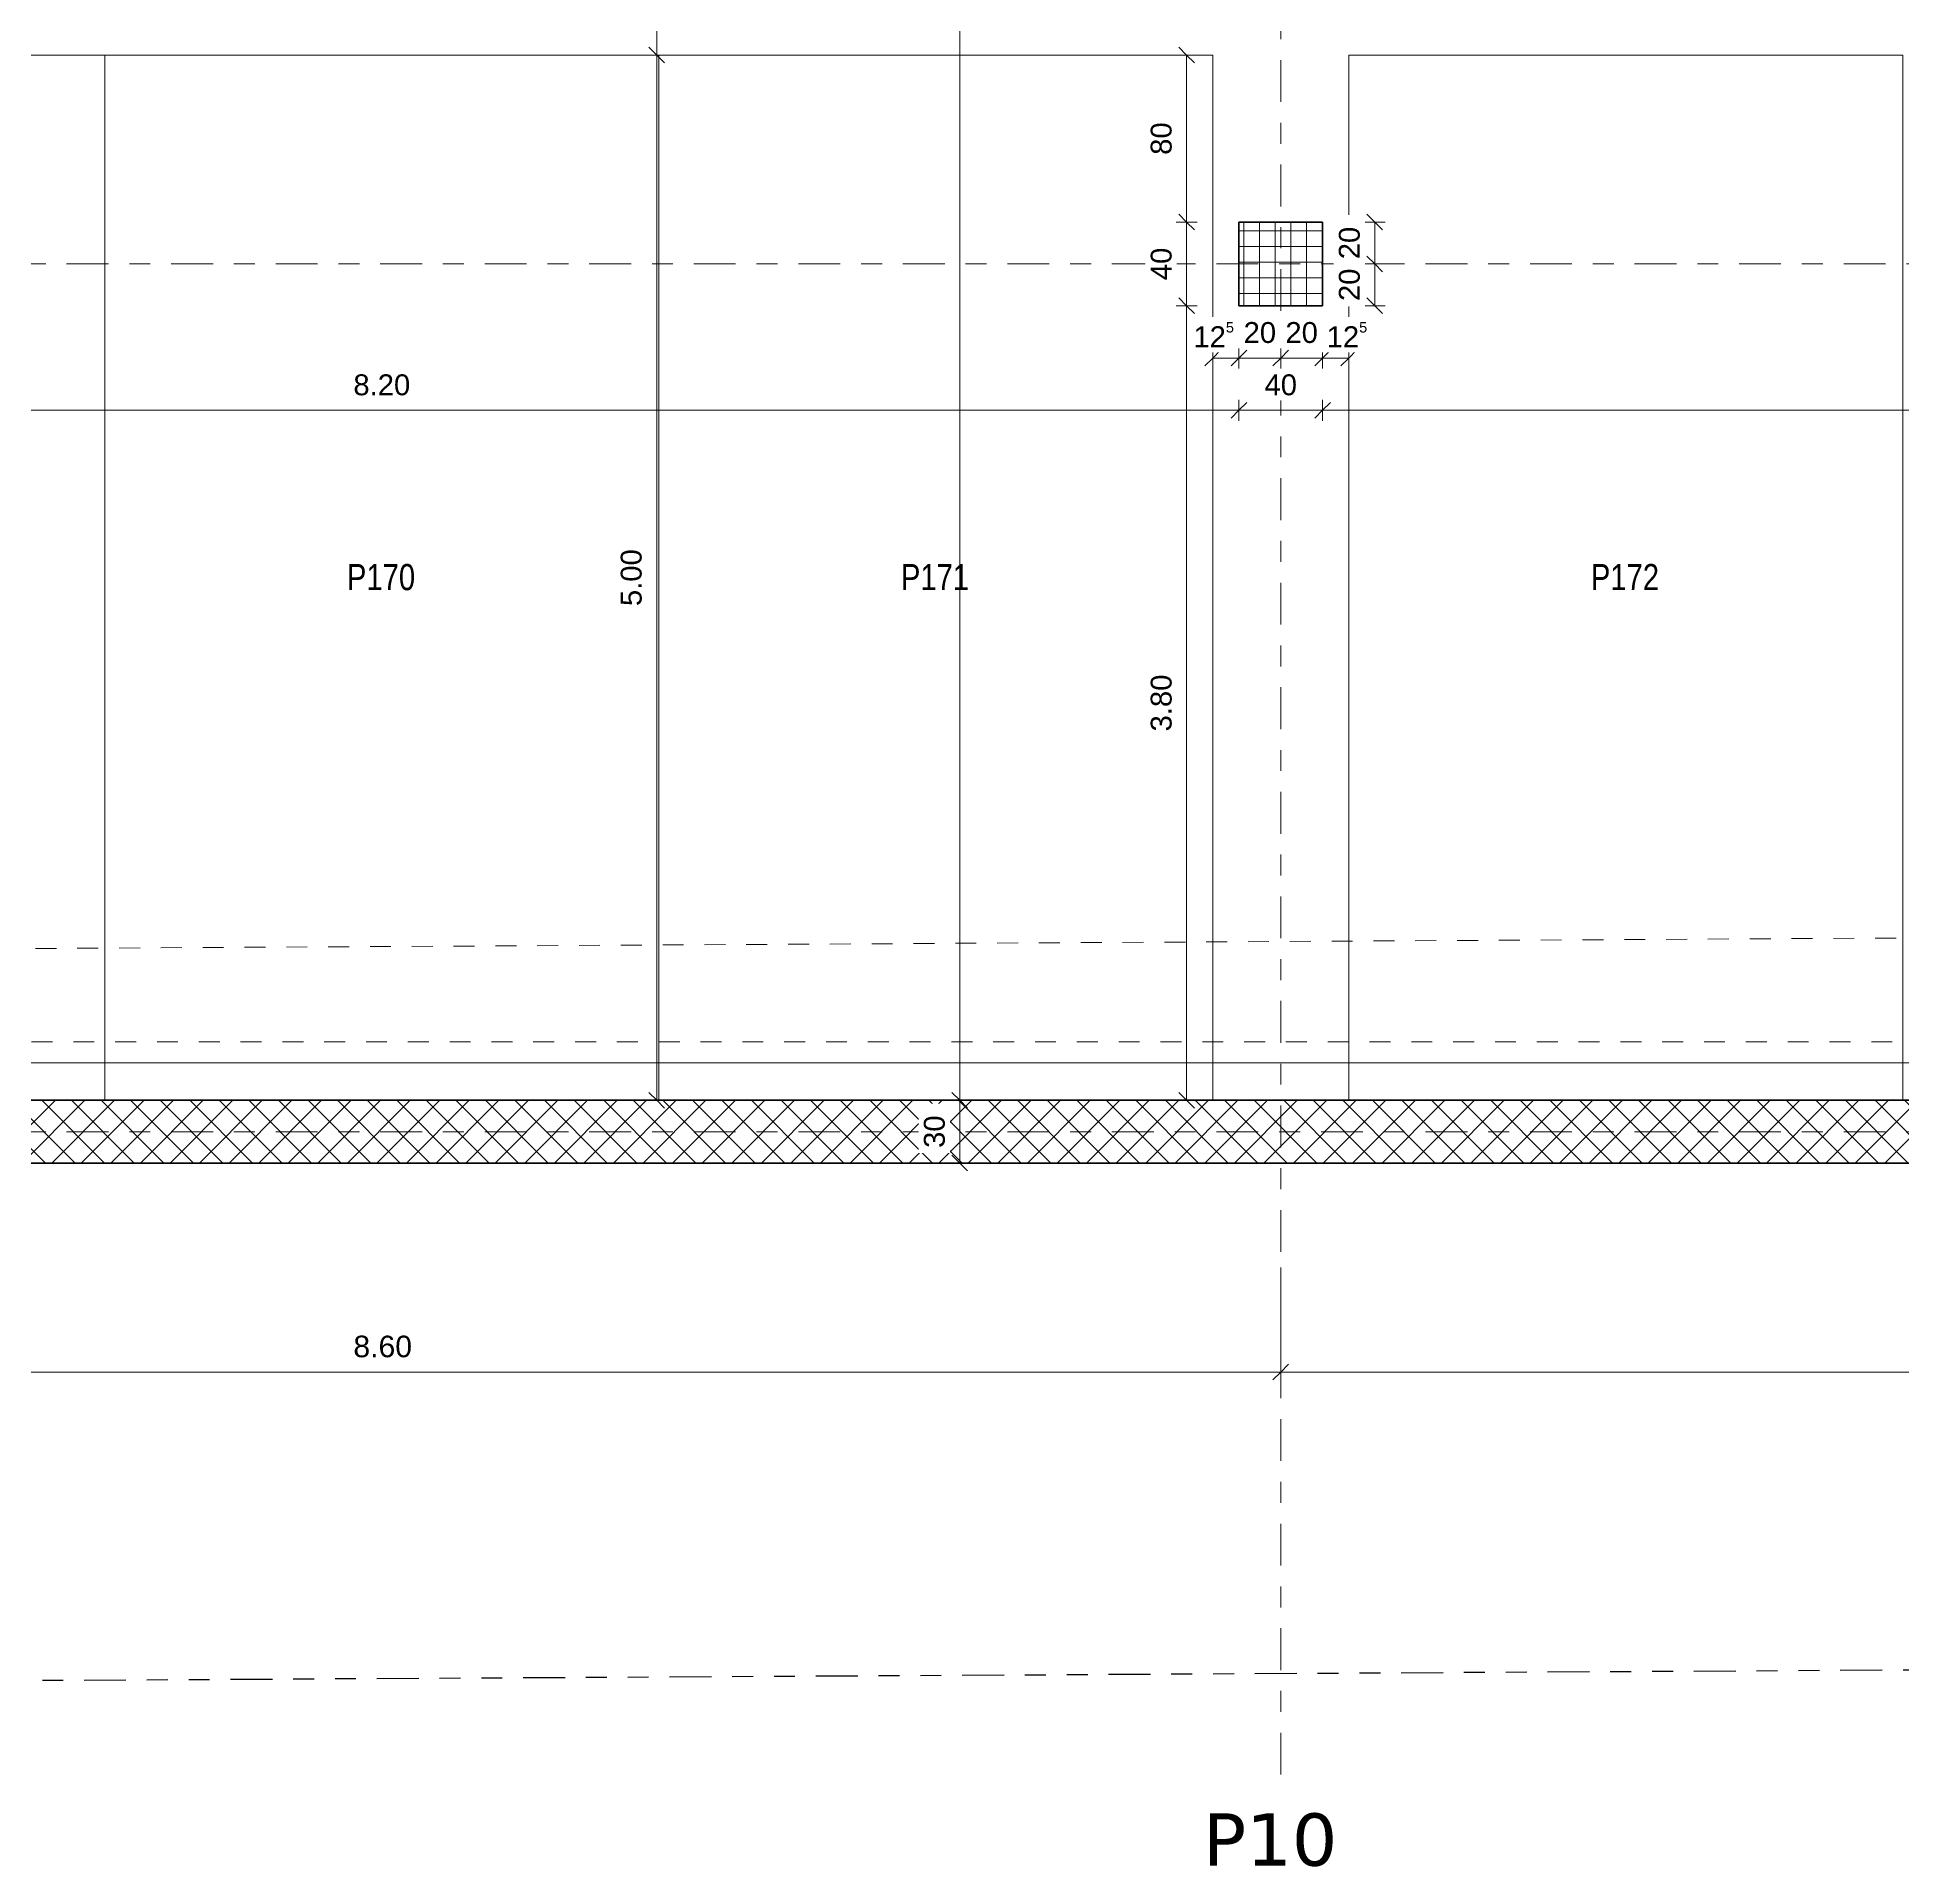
# Model space of a CAD drawing. Header units: metres. Extents: x -86 to 44, y -23 to 39.
# Drawn here: x -55.42 to -46.5, y -21.1 to -12.35 of the extents above; entities that cross this region are included whole.
import ezdxf

# ---------------------------------------------------------------- set-up
doc = ezdxf.new("R2010")
doc.units = ezdxf.units.M
for name, pattern in [('_Grundgrenze_', [0.45, 0.2, -0.05, 0.05, -0.05, 0.05, -0.05]), ('_Rasterlinie_', [0.375, 0.2, -0.05, 0.075, -0.05]), ('_Strichliert - Fein_', [0.15, 0.1, -0.05]), ('Gestrichelt', [0.1, 0.05, -0.05])]:
    doc.linetypes.add(name, pattern=pattern)
for name, color, linetype, lineweight in [('A-____-____-DIMS', 7, 'Continuous', 5), ('A-____-____-DIMS-50', 7, 'Continuous', 5), ('A-FLOR-____-OTLN', 7, 'Continuous', 9), ('A-WALL-____-MCUT', 7, 'Continuous', 35), ('A-WALL-____-PATT', 7, 'Continuous', 35), ('C-PRKG-____-IDEN', 7, 'Continuous', 5), ('C-PRKG-____-OTLN', 7, 'Continuous', 9), ('S-COLS-____-MCUT', 7, 'Continuous', 35), ('S-COLS-____-OTLN', 7, 'Continuous', 9), ('S-GRID-____-OTLN', 7, 'Continuous', 5)]:
    doc.layers.add(name, color=color, linetype=linetype, lineweight=lineweight)
for name, color, linetype, lineweight, true_color in [('A-DETL-____-OTLN', 5, 'Continuous', 9, 0x0000ff), ('C-PROP-LINE-OTLN', 7, '_Grundgrenze_', 25, 0x800000), ('S-GRID-____-IDEN', 7, 'Continuous', 9, 0x5555aa)]:
    doc.layers.add(name, color=color, linetype=linetype, lineweight=lineweight, true_color=true_color)
doc.styles.add('Arial_1', font='arial.ttf', dxfattribs={"height": 0.1})
doc.styles.add('Arial_3', font='arial.ttf', dxfattribs={"width": 0.8, "height": 0.125})
doc.styles.add('Arial_B', font='arial.ttf', dxfattribs={"height": 0.103175})
doc.styles.add('Verdana_B', font='verdana.ttf', dxfattribs={"height": 0.25})
doc.dimstyles.new('SUB_Rohbau_Aussen_Vermassung', dxfattribs={"dimscale": 0.3048, "dimtxt": 0.102026, "dimasz": 0.246063, "dimexe": 0.164042, "dimexo": 0.0625, "dimgap": 0.123031, "dimtad": 1, "dimrnd": 0.005, "dimzin": 0, "dimdsep": 46, "dimtxsty": 'Arial_B', "dimblk1": 'OBLIQUE', "dimblk2": 'OBLIQUE', "dimsah": 1, "dimcen": 0.09, "dimazin": 0, "dimtfac": 1, "dimtdec": 4, "dimtix": 1, "dimtmove": 0, "dimatfit": 3, "dimfxl": 1.64042, "dimfxlon": 1, "dimtvp": 1, "dimtfill": 1, "dimtolj": 1, "dimtzin": 0, "dimarcsym": 2})
doc.dimstyles.new('SUB_Rohbau_fein', dxfattribs={"dimscale": 0.3048, "dimtxt": 0.102026, "dimasz": 0.246063, "dimexe": 0.164042, "dimexo": 0.0625, "dimgap": 0.123031, "dimtad": 1, "dimdec": 1, "dimlfac": 100, "dimrnd": 0.5, "dimdsep": 46, "dimtxsty": 'Arial_1', "dimblk1": 'OBLIQUE', "dimblk2": 'OBLIQUE', "dimsah": 1, "dimcen": 0.09, "dimazin": 0, "dimtfac": 1, "dimtdec": 4, "dimtix": 1, "dimtmove": 0, "dimatfit": 3, "dimfxl": 0.164042, "dimfxlon": 1, "dimtvp": 1, "dimtfill": 1, "dimtolj": 1, "dimtzin": 0, "dimarcsym": 2})
doc.dimstyles.new('SUB_Rohbau_fein_1', dxfattribs={"dimscale": 0.3048, "dimtxt": 0.102026, "dimasz": 0.246063, "dimexe": 0.164042, "dimexo": 0.0625, "dimgap": 0.123031, "dimtad": 1, "dimrnd": 0.005, "dimzin": 0, "dimdsep": 46, "dimtxsty": 'Arial_1', "dimblk1": 'OBLIQUE', "dimblk2": 'OBLIQUE', "dimsah": 1, "dimcen": 0.09, "dimazin": 0, "dimtfac": 1, "dimtdec": 4, "dimtix": 1, "dimtmove": 0, "dimatfit": 3, "dimfxl": 0.164042, "dimfxlon": 1, "dimtvp": 1, "dimtfill": 1, "dimtolj": 1, "dimtzin": 0, "dimarcsym": 2})
doc.dimstyles.new('SUB_Rohbau_fein_3', dxfattribs={"dimscale": 0.3048, "dimtxt": 0.102026, "dimasz": 0.246063, "dimexe": 0.164042, "dimexo": 0.0625, "dimgap": 0.123031, "dimtad": 1, "dimdec": 1, "dimlfac": 100, "dimrnd": 0.5, "dimdsep": 46, "dimtxsty": 'Arial_1', "dimblk1": 'OBLIQUE', "dimblk2": 'OBLIQUE', "dimsah": 1, "dimcen": 0.09, "dimazin": 0, "dimtfac": 1, "dimtdec": 4, "dimtix": 1, "dimtmove": 2, "dimatfit": 3, "dimfxl": 0.164042, "dimfxlon": 1, "dimtvp": 1, "dimtfill": 1, "dimtolj": 1, "dimtzin": 0, "dimarcsym": 2})
doc.dimstyles.new('SUB_Rohbau_fein_6', dxfattribs={"dimscale": 0.3048, "dimtxt": 0.102026, "dimasz": 0.246063, "dimexe": 0.164042, "dimexo": 0.0625, "dimgap": 0.123031, "dimtad": 1, "dimdec": 1, "dimlfac": 100, "dimrnd": 0.5, "dimdsep": 46, "dimtxsty": 'Arial_1', "dimblk1": 'OBLIQUE', "dimblk2": 'OBLIQUE', "dimsah": 1, "dimcen": 0.09, "dimazin": 0, "dimtfac": 1, "dimtdec": 4, "dimtix": 1, "dimtmove": 0, "dimatfit": 3, "dimfxl": 0.164042, "dimfxlon": 1, "dimtvp": 1, "dimtfill": 1, "dimtolj": 1, "dimtzin": 0, "dimarcsym": 2})
doc.dimstyles.new('SUB_Rohbau_fein_7', dxfattribs={"dimscale": 0.3048, "dimtxt": 0.102026, "dimasz": 0.246063, "dimexe": 0.164042, "dimexo": 0.0625, "dimgap": 0.123031, "dimtad": 1, "dimrnd": 0.005, "dimzin": 0, "dimdsep": 46, "dimtxsty": 'Arial_1', "dimblk1": 'OBLIQUE', "dimblk2": 'OBLIQUE', "dimsah": 1, "dimcen": 0.09, "dimazin": 0, "dimtfac": 1, "dimtdec": 4, "dimtix": 1, "dimtmove": 0, "dimatfit": 3, "dimfxl": 0.164042, "dimfxlon": 1, "dimtvp": 1, "dimtfill": 1, "dimtolj": 1, "dimtzin": 0, "dimarcsym": 2})
doc.dimstyles.new('SUB_Rohbau_fein_8', dxfattribs={"dimscale": 0.3048, "dimtxt": 0.102026, "dimasz": 0.246063, "dimexe": 0.164042, "dimexo": 0.0625, "dimgap": 0.123031, "dimtad": 1, "dimdec": 1, "dimlfac": 100, "dimrnd": 0.5, "dimdsep": 46, "dimtxsty": 'Arial_1', "dimblk1": 'OBLIQUE', "dimblk2": 'OBLIQUE', "dimsah": 1, "dimcen": 0.09, "dimazin": 0, "dimtfac": 1, "dimtdec": 4, "dimtix": 1, "dimtmove": 0, "dimatfit": 3, "dimfxl": 0.164042, "dimfxlon": 1, "dimtvp": 1, "dimtfill": 1, "dimtolj": 1, "dimtzin": 0, "dimarcsym": 2})

# ---------------------------------------------------------------- blocks, each defined once
blk = doc.blocks.new('PP_Parkplatz - 2650 x 5000-V1--01_UG_OK_FFB_AF')
at = {"layer": 'C-PRKG-____-OTLN', "color": 253, "true_color": 0x999999}
for p, q in [((-49.798, -12.4345), (-52.448, -12.4345)), ((-52.448, -17.4334), (-52.448, -12.4345)), ((-49.798, -12.4345), (-52.448, -12.4345)), ((-52.448, -12.4345), (-52.448, -17.4334)), ((-52.448, -17.4334), (-52.448, -12.4345)), ((-52.448, -12.4345), (-49.798, -12.4345)), ((-52.448, -12.4345), (-52.448, -12.4345)), ((-49.798, -17.4334), (-49.798, -12.4345)), ((-49.798, -17.4334), (-49.798, -12.4345)), ((-49.798, -12.4345), (-49.798, -17.4334)), ((-49.798, -12.4345), (-49.798, -12.4345))]:
    blk.add_line(p, q, dxfattribs=at)
blk = doc.blocks.new('PP_Parkplatz - 2650 x 5000-V2--01_UG_OK_FFB_AF')
at = {"layer": 'C-PRKG-____-OTLN', "color": 253, "true_color": 0x999999}
for p, q in [((-52.448, -12.4345), (-55.098, -12.4345)), ((-55.098, -17.4334), (-55.098, -12.4345)), ((-52.448, -12.4345), (-55.098, -12.4345)), ((-55.098, -12.4345), (-55.098, -17.4334)), ((-55.098, -17.4334), (-55.098, -12.4345)), ((-55.098, -12.4345), (-52.448, -12.4345)), ((-55.098, -12.4345), (-55.098, -12.4345)), ((-52.448, -17.4334), (-52.448, -12.4345)), ((-52.448, -17.4334), (-52.448, -12.4345)), ((-52.448, -12.4345), (-52.448, -17.4334)), ((-52.448, -12.4345), (-52.448, -12.4345))]:
    blk.add_line(p, q, dxfattribs=at)
blk = doc.blocks.new('PP_Parkplatz - 2650 x 5000-17586959--01_UG_OK_FFB_AF')
at = {"layer": 'C-PRKG-____-OTLN', "color": 253, "true_color": 0x999999}
for p, q in [((-58.398, -12.4344), (-61.048, -12.4344)), ((-61.048, -12.4344), (-58.398, -12.4344)), ((-61.048, -12.4345), (-61.048, -12.4344)), ((-61.048, -17.4334), (-61.048, -12.4345)), ((-58.398, -12.4345), (-61.048, -12.4345)), ((-61.048, -12.4345), (-61.048, -17.4334)), ((-61.048, -17.4334), (-61.048, -12.4345)), ((-58.398, -12.4345), (-58.398, -12.4344)), ((-58.398, -17.4334), (-58.398, -12.4345)), ((-58.398, -17.4334), (-58.398, -12.4345)), ((-58.398, -12.4345), (-58.398, -17.4334)), ((-61.048, -17.4334), (-61.048, -17.4334)), ((-58.398, -17.4334), (-58.398, -17.4334))]:
    blk.add_line(p, q, dxfattribs=at)
blk = doc.blocks.new('Family - ___-13919876--01_UG_OK_FFB_AF')
at = {"layer": 'C-PROP-LINE-OTLN'}
blk.add_line((-78.996, -20.3395), (31.8391, -19.7177), dxfattribs=at)
blk = doc.blocks.new('DIMBLOCK4--01_UG_OK_FFB_AF')
at = {"layer": 'A-____-____-DIMS-50'}
for p, q in [((-58.073, -18.7334), (-58.073, -18.2334)), ((-49.473, -18.7334), (-49.473, -18.2334)), ((-58.073, -18.7334), (-58.1105, -18.7709)), ((-58.073, -18.7334), (-58.0355, -18.6959)), ((-58.073, -18.7334), (-49.473, -18.7334)), ((-58.073, -18.7334), (-58.073, -18.7834)), ((-49.473, -18.7334), (-49.5105, -18.7709)), ((-49.473, -18.7334), (-49.4355, -18.6959)), ((-49.473, -18.7334), (-49.473, -18.7834))]:
    blk.add_line(p, q, dxfattribs=at)
at = {"layer": 'A-____-____-DIMS-50', "color": 0, "insert": (-53.9087, -18.5588), "char_height": 0.10317, "width": 0.325653, "attachment_point": 1, "line_spacing_factor": 0.941778, "style": 'Arial_B', "bg_fill": 3, "box_fill_scale": 1.25, "bg_fill_color": 256, "bg_fill_true_color": 13158600, "bg_fill_transparency": 0}
blk.add_mtext('8.60', dxfattribs=at)
blk = doc.blocks.new('_Oblique')
at = {"color": 0, "linetype": 'ByBlock', "lineweight": -2}
blk.add_line((-0.5, -0.5), (0.5, 0.5), dxfattribs=at)
blk = doc.blocks.new('DIMBLOCK5--01_UG_OK_FFB_AF')
at = {"layer": 'A-____-____-DIMS-50'}
for p, q in [((-49.473, -18.7334), (-49.473, -18.2334)), ((-40.873, -18.7334), (-40.873, -18.2334)), ((-49.473, -18.7334), (-49.5105, -18.7709)), ((-49.473, -18.7334), (-49.4355, -18.6959)), ((-49.473, -18.7334), (-40.873, -18.7334)), ((-49.473, -18.7334), (-49.473, -18.7834)), ((-40.873, -18.7334), (-40.9105, -18.7709)), ((-40.873, -18.7334), (-40.8355, -18.6959)), ((-40.873, -18.7334), (-40.873, -18.7834))]:
    blk.add_line(p, q, dxfattribs=at)
at = {"layer": 'A-____-____-DIMS-50', "color": 0, "insert": (-45.3087, -18.5588), "char_height": 0.10317, "width": 0.325653, "attachment_point": 1, "line_spacing_factor": 0.941778, "style": 'Arial_B', "bg_fill": 3, "box_fill_scale": 1.25, "bg_fill_color": 256, "bg_fill_true_color": 13158600, "bg_fill_transparency": 0}
blk.add_mtext('8.60', dxfattribs=at)
blk = doc.blocks.new('DIMBLOCK813--01_UG_OK_FFB_AF')
at = {"layer": 'A-____-____-DIMS-50'}
for p, q in [((-57.873, -14.1334), (-57.873, -14.0834)), ((-57.873, -14.1334), (-57.8355, -14.0959)), ((-49.673, -14.1334), (-49.673, -14.0834)), ((-49.673, -14.1334), (-49.6355, -14.0959)), ((-57.873, -14.1334), (-57.9105, -14.1709)), ((-57.873, -14.1334), (-49.673, -14.1334)), ((-57.873, -14.1334), (-57.873, -14.1834)), ((-49.673, -14.1334), (-49.7105, -14.1709)), ((-49.673, -14.1334), (-49.673, -14.1834))]:
    blk.add_line(p, q, dxfattribs=at)
at = {"layer": 'A-____-____-DIMS-50', "color": 0, "insert": (-53.9087, -13.9614), "char_height": 0.1, "width": 0.325653, "attachment_point": 1, "line_spacing_factor": 0.941778, "style": 'Arial_1', "bg_fill": 3, "box_fill_scale": 1.25, "bg_fill_color": 256, "bg_fill_true_color": 13158600, "bg_fill_transparency": 0}
blk.add_mtext('8.20', dxfattribs=at)
blk = doc.blocks.new('DIMBLOCK814--01_UG_OK_FFB_AF')
at = {"layer": 'A-____-____-DIMS-50'}
for p, q in [((-49.673, -14.1334), (-49.673, -14.0834)), ((-49.673, -14.1334), (-49.6355, -14.0959)), ((-49.273, -14.1334), (-49.273, -14.0834)), ((-49.273, -14.1334), (-49.2355, -14.0959)), ((-49.673, -14.1334), (-49.7105, -14.1709)), ((-49.673, -14.1334), (-49.273, -14.1334)), ((-49.673, -14.1334), (-49.673, -14.1834)), ((-49.273, -14.1334), (-49.3105, -14.1709)), ((-49.273, -14.1334), (-49.273, -14.1834))]:
    blk.add_line(p, q, dxfattribs=at)
at = {"layer": 'A-____-____-DIMS-50', "color": 0, "insert": (-49.5506, -13.9614), "char_height": 0.1, "width": 0.186088, "attachment_point": 1, "line_spacing_factor": 0.941778, "style": 'Arial_1', "bg_fill": 3, "box_fill_scale": 1.25, "bg_fill_color": 256, "bg_fill_true_color": 13158600, "bg_fill_transparency": 0}
blk.add_mtext('40', dxfattribs=at)
blk = doc.blocks.new('DIMBLOCK815--01_UG_OK_FFB_AF')
at = {"layer": 'A-____-____-DIMS-50'}
for p, q in [((-49.273, -14.1334), (-49.273, -14.0834)), ((-49.273, -14.1334), (-49.2355, -14.0959)), ((-41.073, -14.1334), (-41.073, -14.0834)), ((-41.073, -14.1334), (-41.0355, -14.0959)), ((-49.273, -14.1334), (-49.3105, -14.1709)), ((-49.273, -14.1334), (-41.073, -14.1334)), ((-49.273, -14.1334), (-49.273, -14.1834)), ((-41.073, -14.1334), (-41.1105, -14.1709)), ((-41.073, -14.1334), (-41.073, -14.1834))]:
    blk.add_line(p, q, dxfattribs=at)
at = {"layer": 'A-____-____-DIMS-50', "color": 0, "insert": (-45.3087, -13.9614), "char_height": 0.1, "width": 0.325653, "attachment_point": 1, "line_spacing_factor": 0.941778, "style": 'Arial_1', "bg_fill": 3, "box_fill_scale": 1.25, "bg_fill_color": 256, "bg_fill_true_color": 13158600, "bg_fill_transparency": 0}
blk.add_mtext('8.20', dxfattribs=at)
blk = doc.blocks.new('DIMBLOCK849--01_UG_OK_FFB_AF')
at = {"layer": 'A-____-____-DIMS-50'}
for p, q in [((-49.923, -13.6334), (-49.973, -13.6334)), ((-49.923, -13.6334), (-49.9605, -13.5959)), ((-49.923, -17.4334), (-49.923, -13.6334)), ((-49.923, -13.6334), (-49.8855, -13.6709)), ((-49.923, -13.6334), (-49.873, -13.6334)), ((-49.923, -17.4334), (-49.9605, -17.3959)), ((-49.923, -17.4334), (-49.973, -17.4334)), ((-49.923, -17.4334), (-49.8855, -17.4709)), ((-49.923, -17.4334), (-49.873, -17.4334))]:
    blk.add_line(p, q, dxfattribs=at)
at = {"layer": 'A-____-____-DIMS-50', "color": 0, "insert": (-50.095, -15.6691), "char_height": 0.1, "width": 0.325653, "attachment_point": 1, "rotation": 90, "line_spacing_factor": 0.941778, "style": 'Arial_1', "bg_fill": 3, "box_fill_scale": 1.25, "bg_fill_color": 256, "bg_fill_true_color": 13158600, "bg_fill_transparency": 0}
blk.add_mtext('3.80', dxfattribs=at)
blk = doc.blocks.new('DIMBLOCK850--01_UG_OK_FFB_AF')
at = {"layer": 'A-____-____-DIMS-50'}
for p, q in [((-49.923, -13.2334), (-49.9605, -13.1959)), ((-49.923, -13.2334), (-49.973, -13.2334)), ((-49.923, -13.6334), (-49.923, -13.2334)), ((-49.923, -13.2334), (-49.8855, -13.2709)), ((-49.923, -13.2334), (-49.873, -13.2334)), ((-49.923, -13.6334), (-49.973, -13.6334)), ((-49.923, -13.6334), (-49.9605, -13.5959)), ((-49.923, -13.6334), (-49.8855, -13.6709)), ((-49.923, -13.6334), (-49.873, -13.6334))]:
    blk.add_line(p, q, dxfattribs=at)
at = {"layer": 'A-____-____-DIMS-50', "color": 0, "insert": (-50.095, -13.511), "char_height": 0.1, "width": 0.186088, "attachment_point": 1, "rotation": 90, "line_spacing_factor": 0.941778, "style": 'Arial_1', "bg_fill": 3, "box_fill_scale": 1.25, "bg_fill_color": 256, "bg_fill_true_color": 13158600, "bg_fill_transparency": 0}
blk.add_mtext('40', dxfattribs=at)
blk = doc.blocks.new('DIMBLOCK851--01_UG_OK_FFB_AF')
at = {"layer": 'A-____-____-DIMS-50'}
for p, q in [((-49.923, -12.4345), (-49.9605, -12.397)), ((-49.923, -12.4345), (-49.973, -12.4345)), ((-49.923, -13.2334), (-49.923, -12.4345)), ((-49.923, -12.4345), (-49.8855, -12.472)), ((-49.923, -12.4345), (-49.873, -12.4345)), ((-49.923, -13.2334), (-49.9605, -13.1959)), ((-49.923, -13.2334), (-49.973, -13.2334)), ((-49.923, -13.2334), (-49.8855, -13.2709)), ((-49.923, -13.2334), (-49.873, -13.2334))]:
    blk.add_line(p, q, dxfattribs=at)
at = {"layer": 'A-____-____-DIMS-50', "color": 0, "insert": (-50.095, -12.9115), "char_height": 0.1, "width": 0.186088, "attachment_point": 1, "rotation": 90, "line_spacing_factor": 0.941778, "style": 'Arial_1', "bg_fill": 3, "box_fill_scale": 1.25, "bg_fill_color": 256, "bg_fill_true_color": 13158600, "bg_fill_transparency": 0}
blk.add_mtext('80', dxfattribs=at)
blk = doc.blocks.new('DIMBLOCK984--01_UG_OK_FFB_AF')
at = {"layer": 'A-____-____-DIMS-50'}
for p, q in [((-51.008, -17.4334), (-51.0455, -17.3959)), ((-51.008, -17.4334), (-51.058, -17.4334)), ((-51.008, -17.7334), (-51.008, -17.4334)), ((-51.008, -17.4334), (-50.9705, -17.4709)), ((-51.008, -17.4334), (-50.958, -17.4334)), ((-51.008, -17.7334), (-51.058, -17.7334)), ((-51.008, -17.7334), (-51.0455, -17.6959)), ((-51.008, -17.7334), (-50.9705, -17.7709)), ((-51.008, -17.7334), (-50.958, -17.7334))]:
    blk.add_line(p, q, dxfattribs=at)
at = {"layer": 'A-____-____-DIMS-50', "color": 0, "insert": (-51.18, -17.661), "char_height": 0.1, "width": 0.186088, "attachment_point": 1, "rotation": 90, "line_spacing_factor": 0.941778, "style": 'Arial_1', "bg_fill": 3, "box_fill_scale": 1.25, "bg_fill_color": 256, "bg_fill_true_color": 13158600, "bg_fill_transparency": 0}
blk.add_mtext('30', dxfattribs=at)
blk = doc.blocks.new('DIMBLOCK985--01_UG_OK_FFB_AF')
at = {"layer": 'A-____-____-DIMS-50'}
for p, q in [((-51.008, -4.8234), (-51.0455, -4.7859)), ((-51.008, -4.8234), (-51.058, -4.8234)), ((-51.008, -17.4334), (-51.008, -4.8234)), ((-51.008, -4.8234), (-50.9705, -4.8609)), ((-51.008, -4.8234), (-50.958, -4.8234)), ((-51.008, -17.4334), (-51.0455, -17.3959)), ((-51.008, -17.4334), (-51.058, -17.4334)), ((-51.008, -17.4334), (-50.9705, -17.4709)), ((-51.008, -17.4334), (-50.958, -17.4334))]:
    blk.add_line(p, q, dxfattribs=at)
at = {"layer": 'A-____-____-DIMS-50', "color": 0, "insert": (-51.18, -11.3029), "char_height": 0.1, "width": 0.418697, "attachment_point": 1, "rotation": 90, "line_spacing_factor": 0.941778, "style": 'Arial_1', "bg_fill": 3, "box_fill_scale": 1.25, "bg_fill_color": 256, "bg_fill_true_color": 13158600, "bg_fill_transparency": 0}
blk.add_mtext('12.61', dxfattribs=at)
blk = doc.blocks.new('DIMBLOCK1121--01_UG_OK_FFB_AF')
at = {"layer": 'A-____-____-DIMS-50'}
for p, q in [((-52.458, -12.4345), (-52.4955, -12.397)), ((-52.458, -12.4345), (-52.508, -12.4345)), ((-52.458, -17.4334), (-52.458, -12.4345)), ((-52.458, -12.4345), (-52.4205, -12.472)), ((-52.458, -12.4345), (-52.408, -12.4345)), ((-52.458, -17.4334), (-52.4955, -17.3959)), ((-52.458, -17.4334), (-52.508, -17.4334)), ((-52.458, -17.4334), (-52.4205, -17.4709)), ((-52.458, -17.4334), (-52.408, -17.4334))]:
    blk.add_line(p, q, dxfattribs=at)
at = {"layer": 'A-____-____-DIMS-50', "color": 0, "insert": (-52.63, -15.0696), "char_height": 0.1, "width": 0.325653, "attachment_point": 1, "rotation": 90, "line_spacing_factor": 0.941778, "style": 'Arial_1', "bg_fill": 3, "box_fill_scale": 1.25, "bg_fill_color": 256, "bg_fill_true_color": 13158600, "bg_fill_transparency": 0}
blk.add_mtext('5.00', dxfattribs=at)
blk = doc.blocks.new('DIMBLOCK1122--01_UG_OK_FFB_AF')
at = {"layer": 'A-____-____-DIMS-50'}
for p, q in [((-52.458, -7.148), (-52.4955, -7.1105)), ((-52.458, -7.148), (-52.508, -7.148)), ((-52.458, -12.4345), (-52.458, -7.148)), ((-52.458, -7.148), (-52.4205, -7.1855)), ((-52.458, -7.148), (-52.408, -7.148)), ((-52.458, -12.4345), (-52.4955, -12.397)), ((-52.458, -12.4345), (-52.508, -12.4345)), ((-52.458, -12.4345), (-52.4205, -12.472)), ((-52.458, -12.4345), (-52.408, -12.4345))]:
    blk.add_line(p, q, dxfattribs=at)
at = {"layer": 'A-____-____-DIMS-50', "color": 0, "insert": (-52.63, -9.9529), "char_height": 0.1, "width": 0.388091, "attachment_point": 1, "rotation": 90, "line_spacing_factor": 0.941778, "style": 'Arial_1', "bg_fill": 3, "box_fill_scale": 1.25, "bg_fill_color": 256, "bg_fill_true_color": 13158600, "bg_fill_transparency": 0}
blk.add_mtext('5.28\\A2\\H0.5x;\\S5^  ;\\H2x;', dxfattribs=at)
blk = doc.blocks.new('DIMBLOCK1886--01_UG_OK_FFB_AF')
at = {"layer": 'A-____-____-DIMS-50'}
for p, q in [((-49.023, -13.2334), (-49.0605, -13.1959)), ((-49.023, -13.2334), (-49.073, -13.2334)), ((-49.023, -13.2334), (-49.023, -13.4334)), ((-49.023, -13.2334), (-48.9855, -13.2709)), ((-49.023, -13.2334), (-48.973, -13.2334)), ((-49.023, -13.4334), (-49.073, -13.4334)), ((-49.023, -13.4334), (-49.0605, -13.3959)), ((-49.023, -13.4334), (-48.9855, -13.4709)), ((-49.023, -13.4334), (-48.973, -13.4334))]:
    blk.add_line(p, q, dxfattribs=at)
at = {"layer": 'A-____-____-DIMS-50', "color": 0, "insert": (-49.195, -13.411), "char_height": 0.1, "width": 0.186088, "attachment_point": 1, "rotation": 90, "line_spacing_factor": 0.941778, "style": 'Arial_1', "bg_fill": 3, "box_fill_scale": 1.25, "bg_fill_color": 256, "bg_fill_true_color": 13158600, "bg_fill_transparency": 0}
blk.add_mtext('20', dxfattribs=at)
blk = doc.blocks.new('DIMBLOCK1887--01_UG_OK_FFB_AF')
at = {"layer": 'A-____-____-DIMS-50'}
for p, q in [((-49.023, -13.4334), (-49.073, -13.4334)), ((-49.023, -13.4334), (-49.0605, -13.3959)), ((-49.023, -13.4334), (-49.023, -13.6334)), ((-49.023, -13.4334), (-48.9855, -13.4709)), ((-49.023, -13.4334), (-48.973, -13.4334)), ((-49.023, -13.6334), (-49.073, -13.6334)), ((-49.023, -13.6334), (-49.0605, -13.5959)), ((-49.023, -13.6334), (-48.9855, -13.6709)), ((-49.023, -13.6334), (-48.973, -13.6334))]:
    blk.add_line(p, q, dxfattribs=at)
at = {"layer": 'A-____-____-DIMS-50', "color": 0, "insert": (-49.195, -13.611), "char_height": 0.1, "width": 0.186088, "attachment_point": 1, "rotation": 90, "line_spacing_factor": 0.941778, "style": 'Arial_1', "bg_fill": 3, "box_fill_scale": 1.25, "bg_fill_color": 256, "bg_fill_true_color": 13158600, "bg_fill_transparency": 0}
blk.add_mtext('20', dxfattribs=at)
blk = doc.blocks.new('DIMBLOCK1898--01_UG_OK_FFB_AF')
at = {"layer": 'A-____-____-DIMS-50'}
for p, q in [((-49.798, -13.8834), (-49.8355, -13.9209)), ((-49.798, -13.8834), (-49.798, -13.8334)), ((-49.798, -13.8834), (-49.7605, -13.8459)), ((-49.798, -13.8834), (-49.673, -13.8834)), ((-49.798, -13.8834), (-49.798, -13.9334)), ((-49.673, -13.8834), (-49.7105, -13.9209)), ((-49.673, -13.8834), (-49.673, -13.8334)), ((-49.673, -13.8834), (-49.6355, -13.8459)), ((-49.673, -13.8834), (-49.673, -13.9334))]:
    blk.add_line(p, q, dxfattribs=at)
at = {"layer": 'A-____-____-DIMS-50', "color": 0, "insert": (-49.8908, -13.7114), "char_height": 0.1, "width": 0.248525, "attachment_point": 1, "line_spacing_factor": 0.941778, "style": 'Arial_1', "bg_fill": 3, "box_fill_scale": 1.25, "bg_fill_color": 256, "bg_fill_true_color": 13158600, "bg_fill_transparency": 0}
blk.add_mtext('12\\A2\\H0.5x;\\S5^  ;\\H2x;', dxfattribs=at)
blk = doc.blocks.new('DIMBLOCK1899--01_UG_OK_FFB_AF')
at = {"layer": 'A-____-____-DIMS-50'}
for p, q in [((-49.673, -13.8834), (-49.7105, -13.9209)), ((-49.673, -13.8834), (-49.673, -13.8334)), ((-49.673, -13.8834), (-49.6355, -13.8459)), ((-49.673, -13.8834), (-49.473, -13.8834)), ((-49.673, -13.8834), (-49.673, -13.9334)), ((-49.473, -13.8834), (-49.5105, -13.9209)), ((-49.473, -13.8834), (-49.473, -13.8334)), ((-49.473, -13.8834), (-49.4355, -13.8459)), ((-49.473, -13.8834), (-49.473, -13.9334))]:
    blk.add_line(p, q, dxfattribs=at)
at = {"layer": 'A-____-____-DIMS-50', "color": 0, "insert": (-49.6506, -13.7114), "char_height": 0.1, "width": 0.186088, "attachment_point": 1, "line_spacing_factor": 0.941778, "style": 'Arial_1', "bg_fill": 3, "box_fill_scale": 1.25, "bg_fill_color": 256, "bg_fill_true_color": 13158600, "bg_fill_transparency": 0}
blk.add_mtext('20', dxfattribs=at)
blk = doc.blocks.new('DIMBLOCK1900--01_UG_OK_FFB_AF')
at = {"layer": 'A-____-____-DIMS-50'}
for p, q in [((-49.473, -13.8834), (-49.5105, -13.9209)), ((-49.473, -13.8834), (-49.473, -13.8334)), ((-49.473, -13.8834), (-49.4355, -13.8459)), ((-49.473, -13.8834), (-49.273, -13.8834)), ((-49.473, -13.8834), (-49.473, -13.9334)), ((-49.273, -13.8834), (-49.3105, -13.9209)), ((-49.273, -13.8834), (-49.273, -13.8334)), ((-49.273, -13.8834), (-49.2355, -13.8459)), ((-49.273, -13.8834), (-49.273, -13.9334))]:
    blk.add_line(p, q, dxfattribs=at)
at = {"layer": 'A-____-____-DIMS-50', "color": 0, "insert": (-49.4506, -13.7114), "char_height": 0.1, "width": 0.186088, "attachment_point": 1, "line_spacing_factor": 0.941778, "style": 'Arial_1', "bg_fill": 3, "box_fill_scale": 1.25, "bg_fill_color": 256, "bg_fill_true_color": 13158600, "bg_fill_transparency": 0}
blk.add_mtext('20', dxfattribs=at)
blk = doc.blocks.new('DIMBLOCK1901--01_UG_OK_FFB_AF')
at = {"layer": 'A-____-____-DIMS-50'}
for p, q in [((-49.273, -13.8834), (-49.3105, -13.9209)), ((-49.273, -13.8834), (-49.273, -13.8334)), ((-49.273, -13.8834), (-49.2355, -13.8459)), ((-49.273, -13.8834), (-49.148, -13.8834)), ((-49.273, -13.8834), (-49.273, -13.9334)), ((-49.148, -13.8834), (-49.1855, -13.9209)), ((-49.148, -13.8834), (-49.148, -13.8334)), ((-49.148, -13.8834), (-49.1105, -13.8459)), ((-49.148, -13.8834), (-49.148, -13.9334))]:
    blk.add_line(p, q, dxfattribs=at)
at = {"layer": 'A-____-____-DIMS-50', "color": 0, "insert": (-49.2534, -13.7114), "char_height": 0.1, "width": 0.248525, "attachment_point": 1, "line_spacing_factor": 0.941778, "style": 'Arial_1', "bg_fill": 3, "box_fill_scale": 1.25, "bg_fill_color": 256, "bg_fill_true_color": 13158600, "bg_fill_transparency": 0}
blk.add_mtext('12\\A2\\H0.5x;\\S5^  ;\\H2x;', dxfattribs=at)

msp = doc.modelspace()

# ---------------------------------------------------------------- hatches: boundary and pattern name
at = {"layer": 'A-WALL-____-PATT', "lineweight": 9}
h = msp.add_hatch(dxfattribs=at)
h.set_pattern_fill('FP_1', color=256, style=0, pattern_type=2)
h.set_pattern_definition([(45, (0, 0), (-0.07071068, 0.07071068), []), (135, (0, 0), (-0.07071068, -0.07071068), [])])
h.paths.add_polyline_path([(19.4754, -17.7334), (25.452, -17.7334), (25.452, -17.4334), (-77.5379, -17.4334), (-77.508, -17.7334), (11.3829, -17.7334)])
at = {"layer": 'S-COLS-____-OTLN'}
h = msp.add_hatch(dxfattribs=at)
h.set_pattern_fill('FP_2', color=256, style=0, pattern_type=2)
h.set_pattern_definition([(0, (0, 0), (0, 0.075), []), (90, (0, 0), (-0.075, 5e-18), [])])
h.paths.add_polyline_path([(-49.273, -13.6334), (-49.273, -13.2334), (-49.673, -13.2334), (-49.673, -13.6334)])

# ---------------------------------------------------------------- linework, layer by layer
at = {"layer": 'A-DETL-____-OTLN', "color": 30, "linetype": '_Strichliert - Fein_', "true_color": 0xff8000}
msp.add_line((-75.8289, -16.8216), (28.844, -16.2345), dxfattribs=at)
at = {"layer": 'A-DETL-____-OTLN', "color": 7, "linetype": 'Gestrichelt'}
msp.add_line((-17.748, -17.1534), (-70.258, -17.1534), dxfattribs=at)
at = {"layer": 'A-FLOR-____-OTLN'}
msp.add_line((-70.258, -17.254), (-23.348, -17.254), dxfattribs=at)
at = {"layer": 'A-WALL-____-MCUT'}
for p, q in [((-17.748, -17.4334), (-70.258, -17.4334)), ((-77.508, -17.7334), (25.752, -17.7334))]:
    msp.add_line(p, q, dxfattribs=at)
at = {"layer": 'S-COLS-____-MCUT'}
for p, q in [((-49.273, -13.2334), (-49.673, -13.2334)), ((-49.673, -13.2334), (-49.673, -13.6334)), ((-49.273, -13.6334), (-49.273, -13.2334)), ((-49.673, -13.6334), (-49.273, -13.6334))]:
    msp.add_line(p, q, dxfattribs=at)
at = {"layer": 'S-GRID-____-OTLN', "color": 8, "linetype": '_Rasterlinie_', "true_color": 0x808080}
for p, q in [((-49.473, -20.6582), (-49.473, -11.8691)), ((-80.7802, -13.4334), (27.9515, -13.4334)), ((-80.7802, -17.5834), (27.9515, -17.5834))]:
    msp.add_line(p, q, dxfattribs=at)

# ---------------------------------------------------------------- block references
at = {"layer": 'C-PRKG-____-OTLN', "color": 253, "true_color": 0x999999}
for name, p in [('PP_Parkplatz - 2650 x 5000-V1--01_UG_OK_FFB_AF', (-5.3, 0)), ('PP_Parkplatz - 2650 x 5000-V2--01_UG_OK_FFB_AF', (0, 0)), ('PP_Parkplatz - 2650 x 5000-V1--01_UG_OK_FFB_AF', (0, 0)), ('PP_Parkplatz - 2650 x 5000-17586959--01_UG_OK_FFB_AF', (11.9, 0))]:
    msp.add_blockref(name, p, dxfattribs=at)
at = {"layer": 'C-PROP-LINE-OTLN'}
msp.add_blockref('Family - ___-13919876--01_UG_OK_FFB_AF', (0, 0), dxfattribs=at)

# ---------------------------------------------------------------- texts
at = {"layer": 'S-GRID-____-IDEN', "color": 8, "lineweight": 5, "true_color": 0x808080, "insert": (-49.845, -20.8436), "char_height": 0.25, "width": 0.89789, "attachment_point": 1, "style": 'Verdana_B'}
msp.add_mtext('P10', dxfattribs=at)

# ---------------------------------------------------------------- next in the draw order: texts
at = {"layer": 'C-PRKG-____-IDEN', "char_height": 0.125, "width": 0.391223, "attachment_point": 1, "style": 'Arial_3', "bg_fill": 3, "box_fill_scale": 1.25, "bg_fill_color": 256, "bg_fill_true_color": 13158600, "bg_fill_transparency": 0}
for s, insert in [('P170', (-53.9396, -14.8685)), ('P171', (-51.2896, -14.8685)), ('P172', (-47.9896, -14.8684))]:
    msp.add_mtext(s, dxfattribs=dict(at, insert=insert))

# ---------------------------------------------------------------- next in the draw order: dimensions: what is measured, and where the dimension line sits
at = {"layer": 'A-____-____-DIMS'}
for base, p1, p2, dimstyle, override, picture, middle in [((-49.023, -13.4334), (-49.073, -13.2334), (-48.973, -13.4334), 'SUB_Rohbau_fein_8', {"dimpost": '<>', "dimfxl": 0.223607}, 'DIMBLOCK1886--01_UG_OK_FFB_AF', (-49.1116, -13.3334)), ((-51.008, -17.4334), (-51.058, -17.7334), (-51.058, -17.4334), 'SUB_Rohbau_fein_6', {"dimpost": '<>', "dimfxl": 0.300005}, 'DIMBLOCK984--01_UG_OK_FFB_AF', (-51.0966, -17.5834))]:
    dim = msp.add_linear_dim(base=base, p1=p1, p2=p2, angle=90, dimstyle=dimstyle, override=override, dxfattribs=at)
    dim.commit()
    dim.dimension.update_dxf_attribs({"geometry": picture, "text_midpoint": middle})
for base, p1, p2, dimstyle, override, picture, middle in [((-49.673, -14.1334), (-57.873, -14.0834), (-49.673, -14.0834), 'SUB_Rohbau_fein_1', {"dimpost": '<>', "dimfxl": 8.2}, 'DIMBLOCK813--01_UG_OK_FFB_AF', (-53.773, -14.0449)), ((-49.473, -18.7334), (-58.073, -18.2334), (-49.473, -18.2334), 'SUB_Rohbau_Aussen_Vermassung', {"dimpost": '<>', "dimfxl": 8.6}, 'DIMBLOCK4--01_UG_OK_FFB_AF', (-53.773, -18.6432))]:
    dim = msp.add_linear_dim(base=base, p1=p1, p2=p2, dimstyle=dimstyle, override=override, dxfattribs=at)
    dim.commit()
    dim.dimension.update_dxf_attribs({"geometry": picture, "text_midpoint": middle})

# ---------------------------------------------------------------- next in the draw order: dimensions: what is measured, and where the dimension line sits
for base, p1, p2, dimstyle, override, picture, middle in [((-51.008, -4.8234), (-51.058, -17.4334), (-51.058, -4.8234), 'SUB_Rohbau_fein_7', {"dimpost": '<>', "dimfxl": 12.609995}, 'DIMBLOCK985--01_UG_OK_FFB_AF', (-51.0966, -11.1284)), ((-52.458, -12.4345), (-52.408, -17.4334), (-52.408, -12.4345), 'SUB_Rohbau_fein_7', {"dimpost": '<>', "dimfxl": 4.998972}, 'DIMBLOCK1121--01_UG_OK_FFB_AF', (-52.5466, -14.934)), ((-49.023, -13.6334), (-48.973, -13.4334), (-49.073, -13.6334), 'SUB_Rohbau_fein_8', {"dimpost": '<>', "dimfxl": 0.223607}, 'DIMBLOCK1887--01_UG_OK_FFB_AF', (-49.1116, -13.5334)), ((-49.923, -13.6334), (-49.973, -17.4334), (-49.873, -13.6334), 'SUB_Rohbau_fein_1', {"dimpost": '<>', "dimfxl": 3.801316}, 'DIMBLOCK849--01_UG_OK_FFB_AF', (-50.0116, -15.5334))]:
    dim = msp.add_linear_dim(base=base, p1=p1, p2=p2, angle=90, dimstyle=dimstyle, override=override, dxfattribs=at)
    dim.commit()
    dim.dimension.update_dxf_attribs({"geometry": picture, "text_midpoint": middle})
for base, p1, p2, dimstyle, override, picture, middle in [((-49.273, -14.1334), (-49.673, -14.0834), (-49.273, -14.0834), 'SUB_Rohbau_fein', {"dimpost": '<>', "dimfxl": 0.4}, 'DIMBLOCK814--01_UG_OK_FFB_AF', (-49.473, -14.0449)), ((-40.873, -18.7334), (-49.473, -18.2334), (-40.873, -18.2334), 'SUB_Rohbau_Aussen_Vermassung', {"dimpost": '<>', "dimfxl": 8.6}, 'DIMBLOCK5--01_UG_OK_FFB_AF', (-45.173, -18.6432))]:
    dim = msp.add_linear_dim(base=base, p1=p1, p2=p2, dimstyle=dimstyle, override=override, dxfattribs=at)
    dim.commit()
    dim.dimension.update_dxf_attribs({"geometry": picture, "text_midpoint": middle})

# ---------------------------------------------------------------- next in the draw order: dimensions: what is measured, and where the dimension line sits
dim = msp.add_linear_dim(base=(-52.458, -7.148), p1=(-52.408, -12.4345), p2=(-52.508, -7.148), angle=90, text='\\A1;5.28\\Q;{\\A1;{\\H0.5x;\\S5^ ;}}', dimstyle='SUB_Rohbau_fein_7', override={"dimpost": '<>', "dimfxl": 5.287421}, dxfattribs=at)
dim.commit()
dim.dimension.update_dxf_attribs({"geometry": 'DIMBLOCK1122--01_UG_OK_FFB_AF', "text_midpoint": (-52.5466, -9.7912)})
dim = msp.add_linear_dim(base=(-49.923, -13.2334), p1=(-49.873, -13.6334), p2=(-49.873, -13.2334), angle=90, dimstyle='SUB_Rohbau_fein_6', override={"dimpost": '<>', "dimfxl": 0.4}, dxfattribs=at)
dim.commit()
dim.dimension.update_dxf_attribs({"geometry": 'DIMBLOCK850--01_UG_OK_FFB_AF', "text_midpoint": (-50.0116, -13.4334)})
dim = msp.add_linear_dim(base=(-41.073, -14.1334), p1=(-49.273, -14.0834), p2=(-41.073, -14.0834), dimstyle='SUB_Rohbau_fein_1', override={"dimpost": '<>', "dimfxl": 8.2}, dxfattribs=at)
dim.commit()
dim.dimension.update_dxf_attribs({"geometry": 'DIMBLOCK815--01_UG_OK_FFB_AF', "text_midpoint": (-45.173, -14.0449)})

# ---------------------------------------------------------------- next in the draw order: dimensions: what is measured, and where the dimension line sits
dim = msp.add_linear_dim(base=(-49.923, -12.4345), p1=(-49.873, -13.2334), p2=(-49.973, -12.4345), angle=90, dimstyle='SUB_Rohbau_fein_6', override={"dimpost": '<>', "dimfxl": 0.805211}, dxfattribs=at)
dim.commit()
dim.dimension.update_dxf_attribs({"geometry": 'DIMBLOCK851--01_UG_OK_FFB_AF', "text_midpoint": (-50.0116, -12.834)})
dim = msp.add_linear_dim(base=(-49.673, -13.8834), p1=(-49.798, -13.8334), p2=(-49.673, -13.8334), text='\\A1;12\\Q;{\\A1;{\\H0.5x;\\S5^ ;}}', dimstyle='SUB_Rohbau_fein_3', override={"dimpost": '<>', "dimfxl": 0.125}, dxfattribs=at)
dim.commit()
dim.dimension.update_dxf_attribs({"geometry": 'DIMBLOCK1898--01_UG_OK_FFB_AF', "text_midpoint": (-49.7666, -13.7781), "dimtype": 160})

# ---------------------------------------------------------------- next in the draw order: dimensions: what is measured, and where the dimension line sits
dim = msp.add_linear_dim(base=(-49.473, -13.8834), p1=(-49.673, -13.8334), p2=(-49.473, -13.8334), dimstyle='SUB_Rohbau_fein_8', override={"dimpost": '<>', "dimfxl": 0.2}, dxfattribs=at)
dim.commit()
dim.dimension.update_dxf_attribs({"geometry": 'DIMBLOCK1899--01_UG_OK_FFB_AF', "text_midpoint": (-49.573, -13.7949)})

# ---------------------------------------------------------------- next in the draw order: dimensions: what is measured, and where the dimension line sits
dim = msp.add_linear_dim(base=(-49.273, -13.8834), p1=(-49.473, -13.8334), p2=(-49.273, -13.8334), dimstyle='SUB_Rohbau_fein_8', override={"dimpost": '<>', "dimfxl": 0.2}, dxfattribs=at)
dim.commit()
dim.dimension.update_dxf_attribs({"geometry": 'DIMBLOCK1900--01_UG_OK_FFB_AF', "text_midpoint": (-49.373, -13.7949)})

# ---------------------------------------------------------------- next in the draw order: dimensions: what is measured, and where the dimension line sits
dim = msp.add_linear_dim(base=(-49.148, -13.8834), p1=(-49.273, -13.8334), p2=(-49.148, -13.8334), text='\\A1;12\\Q;{\\A1;{\\H0.5x;\\S5^ ;}}', dimstyle='SUB_Rohbau_fein_3', override={"dimpost": '<>', "dimfxl": 0.125}, dxfattribs=at)
dim.commit()
dim.dimension.update_dxf_attribs({"geometry": 'DIMBLOCK1901--01_UG_OK_FFB_AF', "text_midpoint": (-49.1291, -13.7781), "dimtype": 160})

doc.saveas('drawing.dxf')
